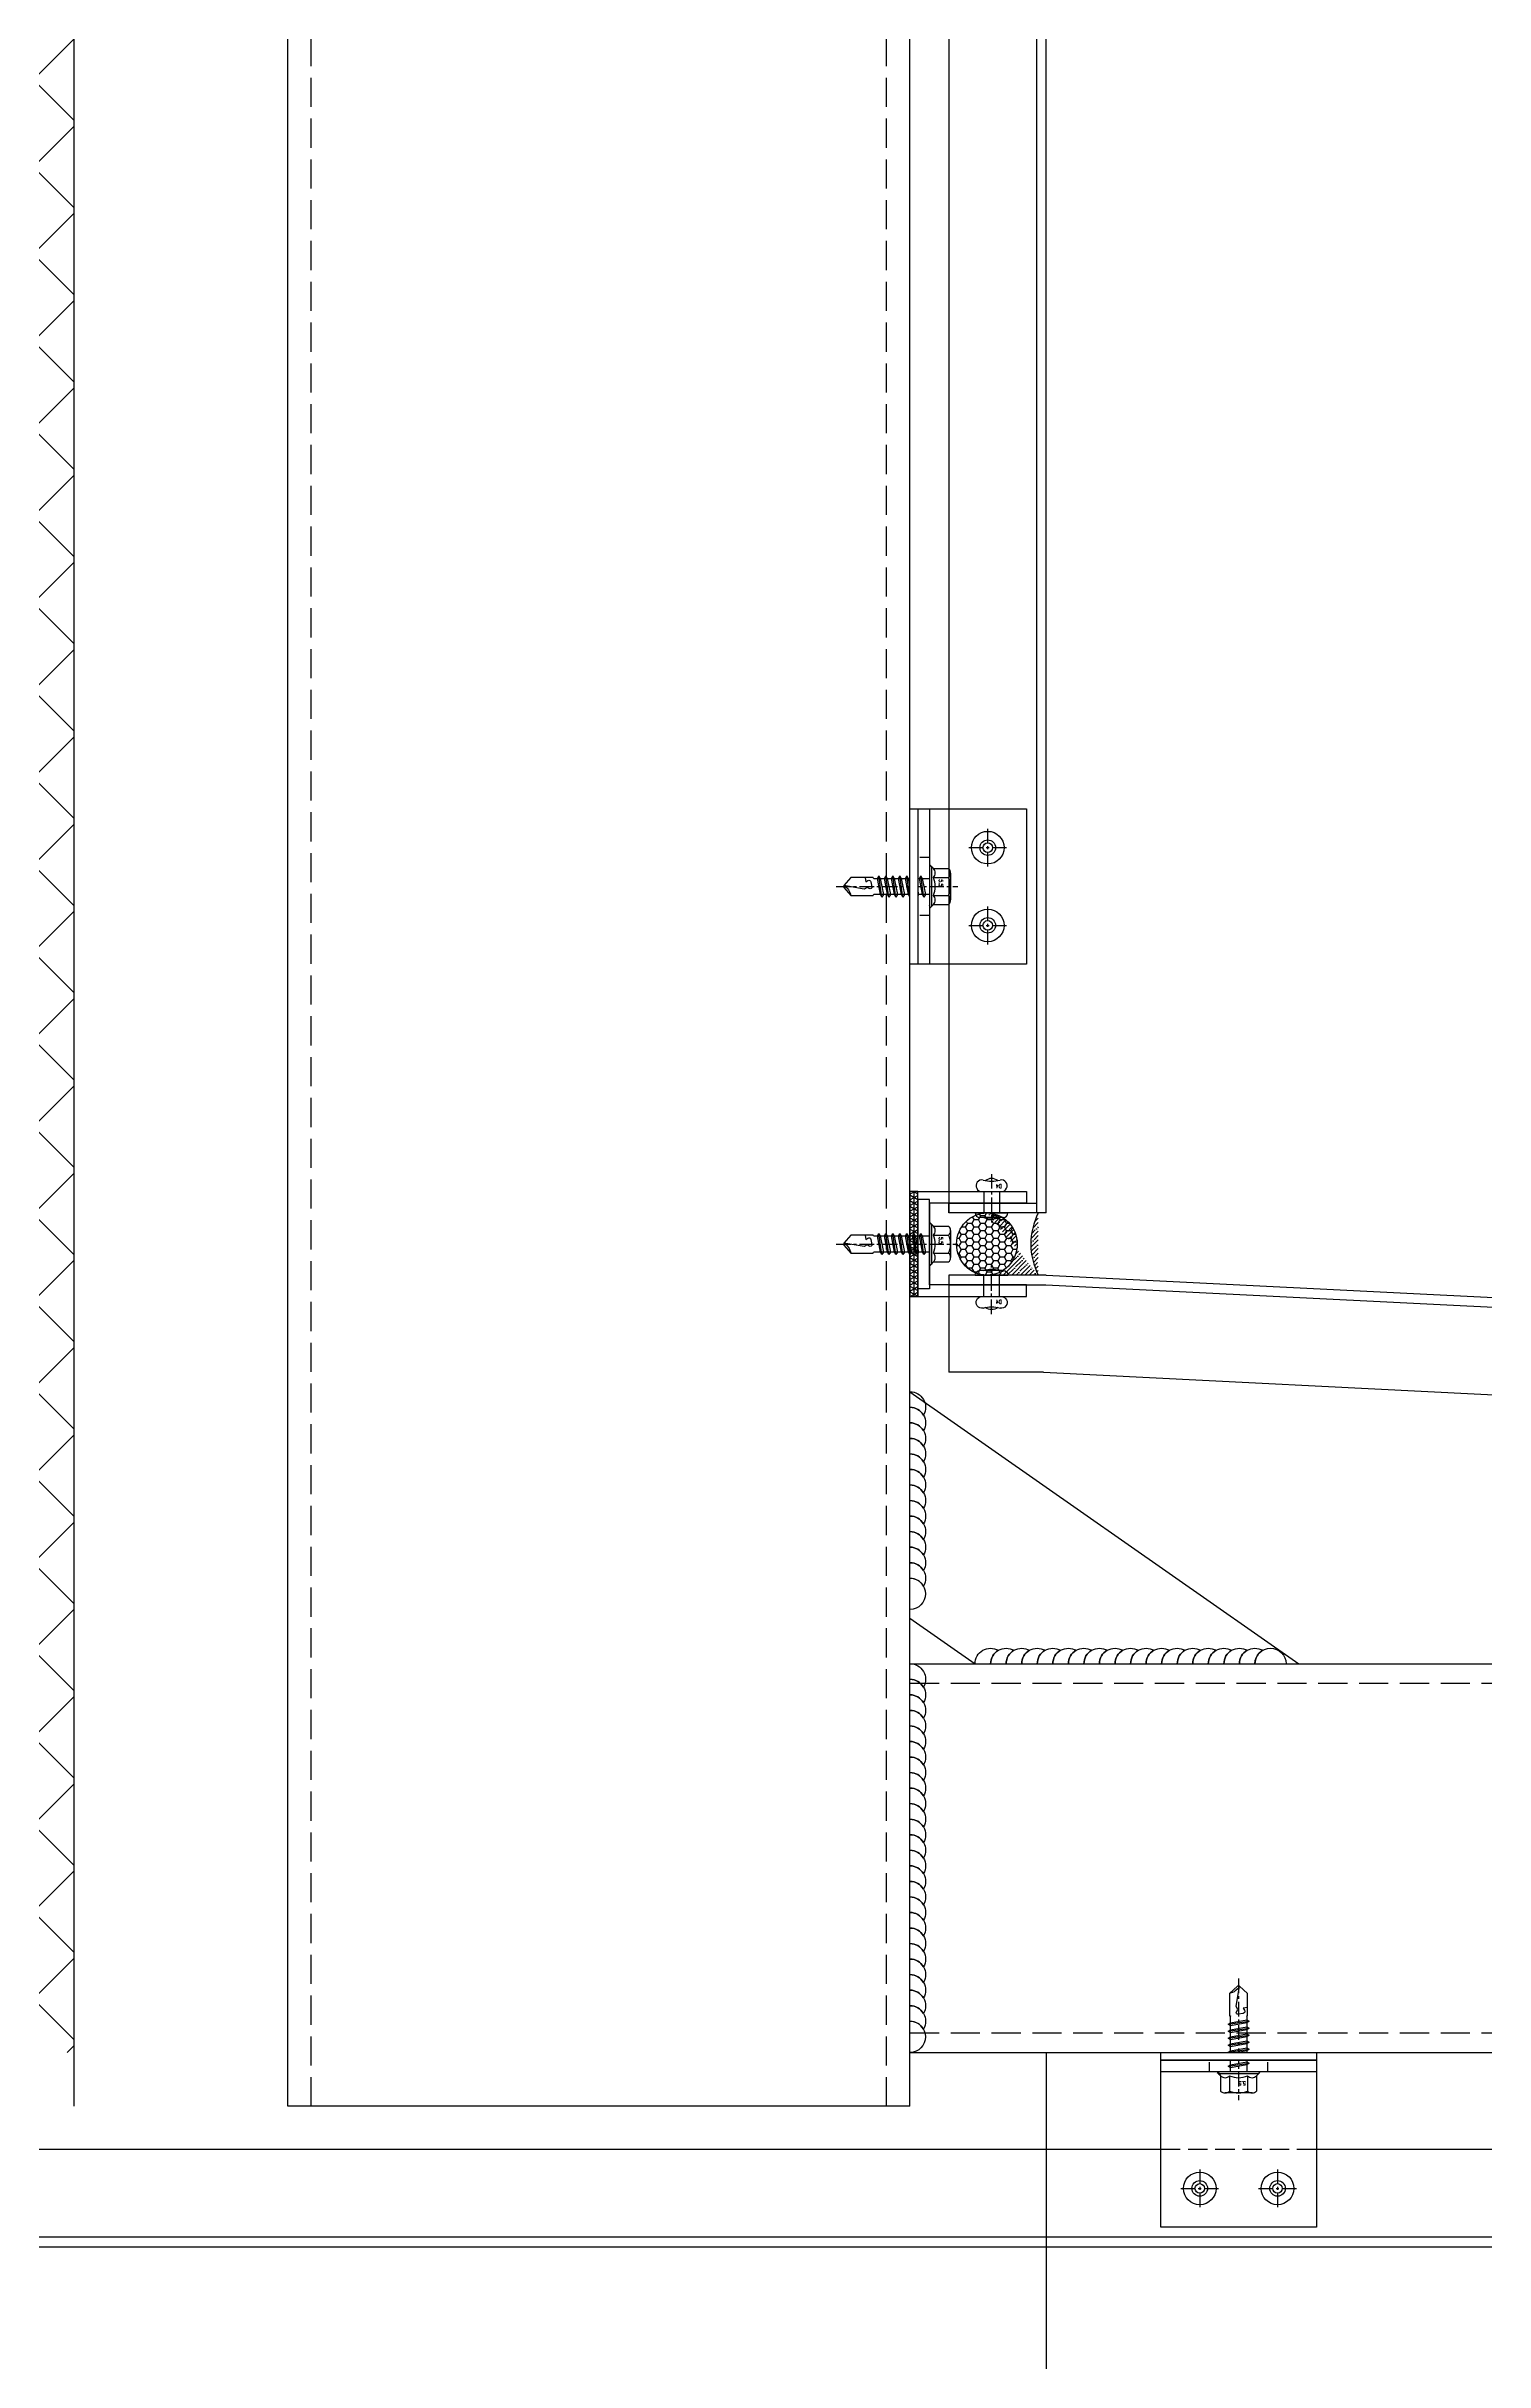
# Model space of a CAD drawing. Extents: x 220580 to 2027826, y -309201 to 71987.
# Drawn here: x 307742 to 308112, y -192977 to -192381 of the extents above; entities that cross this region are included whole.
import ezdxf
from ezdxf.enums import TextEntityAlignment as Align

# ---------------------------------------------------------------- set-up
doc = ezdxf.new("R2010")
doc.units = 0
for name, pattern in [('CENTER', [2, 1.25, -0.25, 0.25, -0.25]), ('ZN-CENTER', [2, 1.25, -0.25, 0.25, -0.25]), ('ZN-DASH', [0.35, 0.25, -0.1])]:
    doc.linetypes.add(name, pattern=pattern)
for name, color, linetype in [('!ZN1-填充-8', 8, 'Continuous'), ('!ZN1-文字-7', 7, 'Continuous'), ('!ZN3-铝板幕墙-3', 3, 'Continuous'), ('!ZN4-焊缝-8', 8, 'Continuous'), ('!ZN4-辅助材料-1', 1, 'Continuous'), ('!ZN4-配件-11', 11, 'Continuous'), ('!ZN5-钢材投影-40', 40, 'Continuous'), ('!ZN5-铝材投影-112', 112, 'Continuous'), ('!ZN6-虚线-8', 8, 'ZN-DASH'), ('A-LIN-V', 9, 'Continuous'), ('AS-COLN', 6, 'Continuous'), ('DIM', 173, 'Continuous'), ('焊缝', 8, 'Continuous')]:
    doc.layers.add(name, color=color, linetype=linetype)
doc.styles.add('DHTEXT-1', font='ROMANS.shx', dxfattribs={"width": 0.7, "bigfont": 'CHINESE.shx'})
doc.dimstyles.new('ZN200', dxfattribs={"dimscale": 200, "dimtxt": 2.5, "dimasz": 1.5, "dimexe": 1, "dimexo": 2, "dimgap": 0.9, "dimtad": 1, "dimdec": 0, "dimdsep": 46, "dimtxsty": 'DHTEXT-1', "dimblk": 'ARCHTICK', "dimcen": 2.5, "dimclrd": 173, "dimclre": 173, "dimclrt": 7, "dimazin": 2, "dimtfac": 1, "dimtdec": 0, "dimtix": 1, "dimtmove": 2, "dimatfit": 3, "dimfxl": 0, "dimtolj": 1, "dimtzin": 0, "dimarcsym": 0})
doc.dimstyles.new('ZN3', dxfattribs={"dimscale": 3, "dimtxt": 2.5, "dimasz": 1.5, "dimexe": 1, "dimexo": 2, "dimgap": 0.9, "dimtad": 1, "dimdec": 0, "dimdsep": 46, "dimtxsty": 'DHTEXT-1', "dimblk": 'ARCHTICK', "dimcen": 2.5, "dimclrd": 173, "dimclre": 173, "dimclrt": 7, "dimazin": 2, "dimtfac": 1, "dimtix": 1, "dimtmove": 2, "dimatfit": 3, "dimfxl": 0, "dimarcsym": 0})
pattern_1 = [(180, (-1731.7059275028, 294.7401969027198), (-2.916190190469635e-16, -2.38125), []), (240, (-1731.7059275028, 294.7401969027198), (2.062222992761694, -1.190625), []), (299.9999999999999, (-1731.7059275028, 294.7401969027198), (2.062222992761694, 1.190624999999999), [])]

# ---------------------------------------------------------------- blocks, each defined once
blk = doc.blocks.new('_ArchTick')
at = {"color": 0, "linetype": 'ByBlock', "const_width": 0.4}
blk.add_lwpolyline([(-0.5, -0.5), (0.5, 0.5)], dxfattribs=at)
blk = doc.blocks.new('*D1245')
at = {"layer": 'Defpoints', "color": 0, "ltscale": 30, "transparency": 16777216}
for p in [(307999.1819066178, -192947.0745762983), (309079.7553417453, -192947.0745762983), (307999.1819066178, -195297.0745762983)]:
    blk.add_point(p, dxfattribs=at)
at = {"layer": 'DIM', "color": 173, "linetype": 'ByBlock', "lineweight": -2, "ltscale": 30, "transparency": 16777216}
for p, q in [((308399.1819066178, -192947.0745762983), (309279.7553417453, -192947.0745762983)), ((309079.7553417453, -195297.0745762983), (309079.7553417453, -192947.0745762983)), ((308399.1819066178, -195297.0745762983), (309279.7553417453, -195297.0745762983))]:
    blk.add_line(p, q, dxfattribs=at)
at = {"layer": 'DIM', "color": 173, "lineweight": -2, "ltscale": 30, "transparency": 16777216, "xscale": 300, "yscale": 300, "zscale": 300}
for p, rotation in [((309079.7553417453, -192947.0745762983), 90), ((309079.7553417453, -195297.0745762983), 270)]:
    blk.add_blockref('_ArchTick', p, dxfattribs=dict(at, rotation=rotation))
at = {"layer": 'DIM', "color": 7, "ltscale": 30, "transparency": 16777216, "insert": (308649.7553417452, -194122.0745762984), "char_height": 500, "attachment_point": 5, "rotation": 90, "style": 'DHTEXT-1'}
blk.add_mtext('2350', dxfattribs=at)
blk = doc.blocks.new('16胶缝')
at = {"layer": '!ZN1-填充-8', "ltscale": 0.1}
h = blk.add_hatch(dxfattribs=at)
h.set_pattern_fill('HONEY', color=256, scale=10, style=0)
h.set_pattern_definition([(4.818975183877585e-15, (-19679.56000236233, -11324.37131966545), (1.875, 1.08253175), [1.25, -2.5]), (120, (-19679.56000236233, -11324.37131966545), (-1.874999995903225, 1.082531757095823), [1.249999999999998, -2.499999999999997]), (60.00000000000003, (-19679.56000236233, -11324.37131966545), (4.096775418904741e-09, 2.165063507095822), [-2.499999999999998, 1.249999999999999])])
edge = h.paths.add_edge_path()
edge.add_ellipse((8.000000000182808, 13.40127735032729), major_axis=(-1.852811262691897e-12, -8.148750109612592), ratio=0.9817456533069091, start_angle=0, end_angle=360)
h = blk.add_hatch(dxfattribs=at)
h.set_pattern_fill('ANSI36', color=256, scale=10, style=0)
h.set_pattern_definition([(45.00000000000003, (-19679.575386873, -11324.37131966545), (0.6629126073623883, 2.430679560328756), [3.125, -0.625, 0, -0.625])])
edge = h.paths.add_edge_path()
edge.add_ellipse((8.015384510843433, 13.40127735032729), major_axis=(0.8733517820453444, 8.103544729698486), ratio=0.9813319895029027, start_angle=124.6262873536864, end_angle=247.3977371599691, ccw=False)
edge.add_arc((0.0005942590132690384, 10.19757702908555), 1.197577176534192, 269.97156881858757, 324.48671338471985, ccw=False)
edge.add_line((1.455191522836685e-11, 8.999999999992724), (1.091393642127514e-11, -1.818989403545856e-12))
edge.add_arc((8.000000000015461, -24.92179927315374), 26.17434008740905, 432.2031562990745, 467.7968437009381, ccw=False)
edge.add_line((16.00000000001455, 0), (16.00000000001091, 9.000000000003638))
edge.add_arc((16.00645417175474, 10.22705133927502), 1.227068313314542, 216.5905572920867, 269.6986325029304, ccw=False)
at = {"layer": '!ZN4-辅助材料-1', "color": 1, "ltscale": 0.1}
blk.add_arc((8.000000000014552, -24.92179927313555), 26.17434008739207, 72.20315629866607, 107.7968437013339, dxfattribs=at)
blk.add_ellipse((8.000000000182808, 13.40127735032729), major_axis=(-1.852811262691897e-12, -8.148750109612592), ratio=0.9817456533069091, dxfattribs=at)
blk.add_point((8.000000000014552, 7.275957614183426e-12), dxfattribs=at)
blk = doc.blocks.new('胶缝断面')
at = {"color": 7, "ltscale": 0.1, "extrusion": (0, 0, -1), "zscale": -1, "rotation": 180}
blk.add_blockref('16胶缝', (8, 5.456968210637569e-12), dxfattribs=at)
blk = doc.blocks.new('胶缝')
at = {"layer": '!ZN4-辅助材料-1', "rotation": 180}
blk.add_blockref('胶缝断面', (0, 0), dxfattribs=at)
blk = doc.blocks.new('*U1387')
at = {"color": 0, "linetype": 'ZN-CENTER', "ltscale": 3}
blk.add_line((-6.512534122627455, 2.968965134506063e-13), (23.8, 2.966515921798418e-13), dxfattribs=at)
at = {"linetype": 'ByBlock', "ltscale": 10}
for p, q in [((-4.449999999999818, -3.464101615138247), (-4.449999999999818, 3.46410161513802)), ((-1.015572715537019, 4.618802153518004), (-3.949999999997999, 4.618802153518004)), ((-1.015583010001137, 2.309401076758263), (-3.949999999997999, 2.309401076761674)), ((-0.5504878062038188, -4.975008782935788), (-0.5504878062065472, 4.974998510031241)), ((-0.1698801084603474, 5.230866377654024), (1.167940990853822e-05, 4.589590384364669)), ((0, -4.589613743180166), (0, 4.589613743180166)), ((0, 1.789999867445902), (15.37876803610058, 1.790001182417058)), ((0.980701996714231, 2.400000000000388), (1.655298003285623, -2.399999999999794)), ((2.580701996714224, 2.400000145170618), (3.255298003285616, -2.399999854829564)), ((4.180701996714218, 2.400000290340849), (4.855298003285609, -2.399999709659333)), ((5.780701996714212, 2.400000435511079), (6.455298003285604, -2.399999564489103)), ((7.380701996714205, 2.40000058068131), (8.055298003285596, -2.399999419318872)), ((8.980701996714199, 2.40000072585154), (9.65529800328559, -2.399999274148642)), ((10.58070199671419, 2.400000871021771), (11.25529800328558, -2.399999128978411)), ((12.18070199671419, 2.400001016192001), (12.85529800328558, -2.399998983808181)), ((13.78070199671418, 2.400001161362232), (14.45529800328557, -2.39999883863795)), ((-1.015583010002956, -2.30940107675849), (-3.94999999999618, -2.309401076761901)), ((-1.015583010001137, -4.618802153518232), (-3.949999999999818, -4.618802153517322)), ((-0.1698801084603474, -5.230878057061886), (1.167940990853822e-05, -4.589602063772531)), ((15.37911330780593, -1.789998812574835), (0, -1.790000231097596))]:
    blk.add_line(p, q, dxfattribs=at)
for points in [[(1.303114339079855, -1.789999999999667), (0.6285183325084631, 1.79000000000026), (0.980701996714231, 2.40000000000016), (1.332885660919771, 1.79000000000026), (2.00748166749139, -1.789999999999667), (1.655298003285623, -2.399999999999794)], [(2.903114339079848, -1.789999854829436), (2.228518332508457, 1.790000145170491), (2.580701996714224, 2.400000145170391), (2.932885660919765, 1.790000145170491), (3.607481667491384, -1.789999854829436), (3.255298003285616, -2.399999854829564)], [(4.503114339079842, -1.789999709659206), (3.82851833250845, 1.790000290340721), (4.180701996714218, 2.400000290340621), (4.532885660919758, 1.790000290340721), (5.207481667491377, -1.789999709659206), (4.855298003285609, -2.399999709659333)], [(6.103114339079836, -1.789999564488976), (5.428518332508444, 1.790000435510952), (5.780701996714212, 2.400000435510852), (6.132885660919753, 1.790000435510952), (6.807481667491372, -1.789999564488976), (6.455298003285604, -2.399999564489103)], [(7.703114339079828, -1.789999419318745), (7.028518332508437, 1.790000580681182), (7.380701996714205, 2.400000580681082), (7.732885660919745, 1.790000580681182), (8.407481667491364, -1.789999419318745), (8.055298003285596, -2.399999419318872)], [(9.303114339079823, -1.789999274148515), (8.628518332508431, 1.790000725851413), (8.980701996714199, 2.400000725851313), (9.33288566091974, 1.790000725851413), (10.00748166749136, -1.789999274148515), (9.65529800328559, -2.399999274148642)], [(10.90311433907982, -1.789999128978284), (10.22851833250843, 1.790000871021643), (10.58070199671419, 2.400000871021543), (10.93288566091973, 1.790000871021643), (11.60748166749135, -1.789999128978284), (11.25529800328558, -2.399999128978411)], [(12.50311433907981, -1.789998983808054), (11.82851833250842, 1.790001016191874), (12.18070199671419, 2.400001016191774), (12.53288566091973, 1.790001016191874), (13.20748166749135, -1.789998983808054), (12.85529800328558, -2.399998983808181)], [(14.1031143390798, -1.789998838637823), (13.42851833250841, 1.790001161362104), (13.78070199671418, 2.400001161362004), (14.13288566091972, 1.790001161362104), (14.80748166749134, -1.789998838637823), (14.45529800328557, -2.39999883863795)]]:
    blk.add_lwpolyline(points, close=True, dxfattribs=at)
for points in [[(15.37876803610061, -1.789998373019467, -0.414213562373095), (15.51437409670666, -1.925604433625574), (15.51437409670666, -1.993407463929112), (20.43498771318855, -1.993407463929112), (22, -0.2249860862085828), (22, 0.2249893401696905), (20.43498771318764, 1.993410717890958), (15.51437409670666, 1.993410717891413), (15.51437409670666, 1.925607687586625, -0.3961024401722377), (15.37876803610058, 1.790001182417058)], [(17.28923658521796, -1.993407463929112), (17.15465446581345, -1.026745245996176), (16.70006783590713, -1.308347583106263, -0.5304615897786895), (16.01996537693003, -1.003958735079118), (15.82794170274155, 0.08506163728137572, -0.6513157956771675), (16.39763620375697, 0.4671063739168968), (16.84998178346825, 0.1810643161583467), (17.50829240067856, 0.5673457527031811), (22, -0.2249860862085828, -0.2012259957209903), (20.43498771318764, 1.993410717890958)]]:
    blk.add_lwpolyline(points, format="xyb", dxfattribs=at)
for centre, radius, start, end in [((-2.866666666665878, 3.46410161513802), 1.583333333333237, 133.1735511071956, 226.8264488928782), ((1.133333333334122, -1.932676241267473e-12), 5.583333333333248, 155.5673023206199, 204.4326976793801), ((0.06775032333098352, 3.46410161513802), 1.583333333333237, 133.1735511071956, 226.8264488928782), ((4.067750323330984, -1.932676241267473e-12), 5.583333333333248, 155.5673023206199, 204.4326976793801), ((4.35958783125534, -1.917806389186012), 8.462836530636114, 122.3587409044171, 129.4310222577949), ((-2.866666666665878, -3.464101615138247), 1.583333333333237, 133.1735511071956, 226.8264488927399), ((0.06775032333098352, -3.464101615138247), 1.583333333333237, 133.1735511071956, 226.8264488927399), ((4.359621523163696, 1.917806937251612), 8.462864891914801, 230.5687500819188, 237.6411107210124)]:
    blk.add_arc(centre, radius, start, end, dxfattribs=at)
at = {"layer": 'Defpoints', "color": 0, "linetype": 'ByBlock', "ltscale": 10, "style": 'DHTEXT-1', "width": 0.7}
blk.add_text('4.8', height=1, rotation=90, dxfattribs=at).set_placement((-2.233347512457129, -0.9299513797554384), align=Align.CENTER)
blk = doc.blocks.new('*U1818')
at = {"color": 0, "linetype": 'CENTER', "ltscale": 3}
blk.add_line((10.0124521631674, 5.329070518200751e-14), (-2.451370260241674, 5.329070518200751e-14), dxfattribs=at)
at = {"linetype": 'ByBlock', "lineweight": -2, "ltscale": 10}
for p, q in [((-1.19999999999709, -2.999999999995627), (-1.19999999999709, 2.999999999995733)), ((0, 4.200000000000099), (0, -4.199999999999992)), ((5.50000000054162, 2.000000000000053), (0, 2.000000000000053)), ((5.50000000054162, 2.500000000000053), (5.50000000054162, -2.499999999999947)), ((5.50000000054162, -1.999999999999947), (0, -1.999999999999947))]:
    blk.add_line(p, q, dxfattribs=at)
for centre, radius, start, end in [((4.415117063422031, -3.584688101909705e-12), 5.96066603962293, 160.3950489643864, 199.6049510356135), ((0, 2.999999999995733), 1.2, 90, 180), ((7.00000000054162, 2.500000000000053), 1.5, 348.4480414647314, 180), ((16.16515139045397, 5.329070518200751e-14), 8, 164.3308475018224, 195.6691524981776), ((6.186535024229231, -0.0009536892320660684), 2.672094166157843, 323.2266208412516, 36.78433105121244), ((0, -2.999999999995627), 1.2, 180, 270), ((7.00000000054162, -2.499999999999947), 1.5, 180, 11.5519585352685)]:
    blk.add_arc(centre, radius, start, end, dxfattribs=at)
at = {"layer": 'Defpoints', "color": 0, "ltscale": 10, "style": 'DHTEXT-1', "width": 0.7}
blk.add_text('D4', height=1, rotation=90, dxfattribs=at).set_placement((7.370543652128534, -1.846676056511448), align=Align.CENTER)
blk = doc.blocks.new('铝板与窗收口做法F231116')
at = {"layer": '!ZN1-填充-8'}
h = blk.add_hatch(dxfattribs=at)
h.set_pattern_fill('NET3', color=256, scale=0.4, angle=90.00000000000001, style=0)
h.set_pattern_definition([(90, (38060.45801163545, -22733.99869503361), (-1.27, 7.776507174585704e-17), []), (149.9999999999999, (38060.45801163545, -22733.99869503361), (-0.6350000000000003, -1.099852262806237), []), (210, (38060.45801163545, -22733.99869503361), (0.6349999999999997, -1.099852262806237), [])])
h.paths.add_polyline_path([(4, -16), (4, -15), (21.4999999979209, -15), (21.4999999979209, -16)])
at = {"layer": '!ZN1-填充-8', "ltscale": 0.1}
h = blk.add_hatch(dxfattribs=at)
h.set_pattern_fill('ANSI36', color=256, style=0)
h.set_pattern_definition([(45, (-13648.36482752034, -134.7308691765656), (0.8418990113502336, 3.086963041617522), [3.96875, -0.79375, 0, -0.79375])])
edge = h.paths.add_edge_path()
edge.add_line((-0.1928732171691081, -47.22720425875013), (-3.292370820418e-10, -47))
edge.add_arc((7.999999999835381, -71.92179927308234), 26.17434008739162, 72.20315629868179, 107.7968437013183, ccw=False)
edge.add_line((16, -47), (16, -48))
edge.add_arc((18.00000000000045, -48.00000000000045), 2.000000000000455, 179.9999999999935, 270.00024830247)
edge.add_line((18.00000866739174, -49.99999999998181), (-3.999981877275786, -50.00009967496408))
edge.add_arc((-4, -46.00009967500591), 3.999999999999217, 270.0002595889027, 342.1349469417968)
at = {"layer": '!ZN3-铝板幕墙-3', "ltscale": 40}
blk.add_lwpolyline([(18.49999999979491, -25), (16, -25), (16, -48, 0.414213562373095), (18, -50), (50.00000000005821, -50)], format="xyb", dxfattribs=at)
for points in [[(18.5, -25), (18.5, -47.5), (50.00000000005821, -47.5)], [(50.00000000005821, -25), (21.50000000085311, -25)]]:
    blk.add_lwpolyline(points, dxfattribs=at)
at = {"layer": '!ZN4-焊缝-8', "color": 8, "ltscale": 20}
blk.add_lwpolyline([(0.006547999677422922, -38.98327508922648, 1), (0.003529729110596236, -32.98327584838989, -0.2679491924311229), (2.602360179378593, -34.48196870910579, 0.5773502691896258), (0.002020593827182893, -29.9832762279716, -0.2679491924311229), (2.60085104409518, -31.48196908868749, 0.5773502691896258), (0.0005114585437695496, -26.98327660755331)], format="xyb", dxfattribs=at)
at = {"layer": '!ZN4-辅助材料-1', "ltscale": 20}
blk.add_line((-4, -50.00009967500591), (18, -50), dxfattribs=at)
at = {"layer": '!ZN4-辅助材料-1', "linetype": 'ZN-DASH', "ltscale": 10, "const_width": 0.5}
blk.add_lwpolyline([(0.2500000000582077, 50), (0.2500000000582077, -0.1690481051800816, -0.3100289792524678), (4.25, -6), (4.25, -11), (30.00000000005821, -11), (30.00000000005821, -47.5)], format="xyb", dxfattribs=at)
at = {"layer": '!ZN4-辅助材料-1', "ltscale": 5}
blk.add_lwpolyline([(4, -16), (4, -15), (21.4999999979209, -15), (21.4999999979209, -16)], close=True, dxfattribs=at)
at = {"layer": '!ZN5-钢材投影-40'}
blk.add_lwpolyline([(30, -15), (4, -15), (4, -41), (0, -41), (0, -14, -0.414213562373095), (3, -11), (30, -11)], format="xyb", close=True, dxfattribs=at)
at = {"layer": '!ZN5-铝材投影-112'}
blk.add_lwpolyline([(4.000000000727596, -16), (21.50000000085311, -16), (21.50000000085311, -40.99999999999272), (18.50000000085311, -40.99999999999272), (18.49999999939791, -19), (3.999999999272404, -19)], close=True, dxfattribs=at)
at = {"layer": '!ZN4-配件-11', "color": 1, "extrusion": (0, 0, -1), "zscale": -1, "rotation": 90}
blk.add_blockref('*U1387', (-10.49999999999955, -19), dxfattribs=at)
at = {"layer": '!ZN4-配件-11', "color": 1}
blk.add_blockref('*U1818', (16, -33), dxfattribs=at)
at = {"ltscale": 10, "extrusion": (0, 0, -1), "zscale": -1}
blk.add_blockref('胶缝', (-7.99999999982083, -46.99999999994179), dxfattribs=at)
blk = doc.blocks.new('20250922131918')
at = {"layer": '!ZN1-文字-7', "ltscale": 20}
blk.add_blockref('铝板与窗收口做法F231116', (-8.999999962223228, 80.000000003085), dxfattribs=at)
blk = doc.blocks.new('*U1824')
at = {"color": 0, "linetype": 'ZN-CENTER', "ltscale": 3}
blk.add_line((23.99999999999994, 2.188255855140087e-07), (-7.276562432845615, -1.533137051807418e-07), dxfattribs=at)
at = {"ltscale": 10}
for p, q in [((-5.449999999999818, -3.464101413275086), (-5.449999999999818, 3.464101817001181)), ((-1.015572715537019, 4.618802355381165), (-4.949999999997999, 4.618802355381165)), ((-1.015583010001137, 2.309401278621424), (-4.949999999997999, 2.309401278624835)), ((-0.5504878062047283, -5.115541284646254), (-0.5504878062065472, 5.115530008962667)), ((-0.1698801084603474, 5.480866579516958), (1.167940990853822e-05, 4.83959058622783)), ((0, -4.839613541317005), (0, 4.8396139450431)), ((0, 2.084999581674395), (14.28830168384373, 2.085001969002848)), ((1.419619596213958, 2.729999885991237), (2.200602679755074, -2.730000114008757)), ((3.219619596213958, 2.729999881768008), (4.000602679755074, -2.730000118231986)), ((5.019619596213958, 2.729999877544779), (5.800602679755074, -2.730000122455214)), ((6.819619596213958, 2.729999873321551), (7.600602679755074, -2.730000126678443)), ((8.619619596213958, 2.729999869098322), (9.400602679755075, -2.730000130901672)), ((10.41961959621396, 2.729999864875094), (11.20060267975507, -2.7300001351249)), ((12.21961959621396, 2.729999860651865), (13.00060267975507, -2.730000139348129)), ((-1.015583010002956, -2.30940087489533), (-4.94999999999618, -2.30940087489874)), ((-1.015583010001137, -4.618801951655071), (-4.949999999999818, -4.618801951654161)), ((-0.1698801084603474, -5.480877855198726), (1.167940990853822e-05, -4.839601861909371)), ((14.28834179297628, -2.085001744372565), (0, -2.084999717997933))]:
    blk.add_line(p, q, dxfattribs=at)
for points in [[(1.828211756127738, -2.085000114008789), (1.047228672586622, 2.084999885991241), (1.419619596213901, 2.729999885991095), (1.792010519841123, 2.084999885991241), (2.57299360338241, -2.085000114008761), (2.200602679755074, -2.730000114008771)], [(3.628211756127738, -2.085000118232018), (2.847228672586622, 2.084999881768012), (3.219619596213901, 2.729999881767866), (3.592010519841123, 2.084999881768012), (4.37299360338241, -2.085000118231989), (4.000602679755074, -2.730000118232)], [(5.428211756127738, -2.085000122455247), (4.647228672586622, 2.084999877544783), (5.019619596213901, 2.729999877544637), (5.392010519841123, 2.084999877544783), (6.17299360338241, -2.085000122455218), (5.800602679755074, -2.730000122455229)], [(7.228211756127738, -2.085000126678475), (6.447228672586622, 2.084999873321555), (6.819619596213901, 2.729999873321409), (7.192010519841123, 2.084999873321555), (7.97299360338241, -2.085000126678447), (7.600602679755074, -2.730000126678457)], [(9.028211756127739, -2.085000130901704), (8.247228672586623, 2.084999869098326), (8.619619596213902, 2.72999986909818), (8.992010519841124, 2.084999869098326), (9.77299360338241, -2.085000130901676), (9.400602679755075, -2.730000130901686)], [(10.82821175612774, -2.085000135124933), (10.04722867258662, 2.084999864875098), (10.4196195962139, 2.729999864874951), (10.79201051984112, 2.084999864875098), (11.57299360338241, -2.085000135124904), (11.20060267975507, -2.730000135124914)], [(12.62821175612774, -2.085000139348161), (11.84722867258662, 2.084999860651869), (12.2196195962139, 2.729999860651723), (12.59201051984112, 2.084999860651869), (13.37299360338241, -2.085000139348133), (13.00060267975507, -2.730000139348143)]]:
    blk.add_lwpolyline(points, close=True, dxfattribs=at)
for points in [[(14.28755614132959, -2.084999790480305, -0.414213562373095), (14.44551068678416, -2.242954335934877), (14.44551068678416, -2.321931608662732), (20.17706341883141, -2.321931608662732), (21.99999672497771, -0.2620664843346907), (21.99999672497771, 0.2620669033741529), (20.1770634188305, 2.321932027703048), (14.44551068678416, 2.321932027703616), (14.44551068678416, 2.242954754974284, -0.414213562373095), (14.28755614132959, 2.085000209519654)], [(16.51287844574838, -2.321931608662732), (16.35611659158181, -1.195959136936376), (15.82661205339483, -1.523970797760166, -0.5304615897786895), (15.03442566961419, -1.169417307181045), (14.81075563571315, 0.0990784896746442, -0.6513157956771675), (15.47433833661651, 0.5440859063701903), (16.0012324895205, 0.2109028390927443), (16.76803563861736, 0.6608451827776259), (21.99999672497771, -0.2620664843346907, -0.2012259957209903), (20.1770634188305, 2.321932027703048)]]:
    blk.add_lwpolyline(points, format="xyb", dxfattribs=at)
for centre, radius, start, end in [((-3.866666666665878, 3.464101817001181), 1.583333333333237, 133.1735511071865, 226.8264488928781), ((0.1333333333341216, 2.018612281773358e-07), 5.583333333333248, 155.5673023206315, 204.4326976793683), ((0.06775032333098352, 3.464101817001181), 1.583333333333237, 133.1735511071865, 226.8264488928781), ((4.067750323330984, 2.018612281773358e-07), 5.583333333333248, 155.5673023206315, 204.4326976793683), ((7.477939400387186, -2.867559875829768), 11.3218976996017, 132.4921501626091, 138.6063620026382), ((-3.866666666665878, -3.464101413275086), 1.583333333333237, 133.1735511071865, 226.8264488927399), ((0.06775032333098352, -3.464101413275086), 1.583333333333237, 133.1735511071865, 226.8264488927399), ((7.477939400387186, 2.867548600148227), 11.3218976996017, 221.3935592101043, 227.5078498373909)]:
    blk.add_arc(centre, radius, start, end, dxfattribs=at)
at = {"layer": 'Defpoints', "color": 0, "ltscale": 10, "style": 'DHTEXT-1', "width": 0.7}
blk.add_text('5.5', height=1, rotation=90, dxfattribs=at).set_placement((-2.461643067588102, -0.9299515093815011), align=Align.CENTER)
blk = doc.blocks.new('*U2097')
at = {"color": 0, "linetype": 'CENTER', "ltscale": 3}
for p, q in [((4.884923076923078, 5.329070518200751e-14), (-4.884923076923078, 5.329070518200751e-14)), ((0, 4.884923076923094), (0, -4.884923076923026))]:
    blk.add_line(p, q, dxfattribs=at)
at = {"linetype": 'ByBlock', "ltscale": 10}
for radius in [4.2, 2, 1.225]:
    blk.add_circle((0, 5.329070518200751e-14), radius, dxfattribs=at)
blk = doc.blocks.new('*U1915')
at = {"layer": '!ZN1-填充-8'}
h = blk.add_hatch(dxfattribs=at)
h.set_pattern_fill('NET3', color=256, scale=0.75, angle=180, style=0)
h.set_pattern_definition(pattern_1)
h.paths.add_polyline_path([(20, 0), (-20, 0), (-20, -2), (20, -2)])
at = {"ltscale": 0.125}
blk.add_wipeout([(-20, -30.000000000020236), (20, -30.000000000020236), (19.999999999999996, -5), (-20.000000000000004, -4.999999999971351)], dxfattribs=at).dxf.layer = '!ZN6-虚线-8'
at = {"layer": '!ZN5-铝材投影-112', "ltscale": 0.25}
blk.add_line((-20, -5), (20, -5), dxfattribs=at)
at = {"layer": '!ZN5-铝材投影-112'}
blk.add_lwpolyline([(20, -2), (-20, -2), (-20, -30.00000000002228), (20, -30.00000000002228)], close=True, dxfattribs=at)
at = {"layer": '!ZN6-虚线-8', "linetype": 'ZN-DASH', "ltscale": 10}
for p, q in [((-7.5, -5), (-7.500000000007276, -2.000000000001364)), ((7.5, -5.000000000029274), (7.500000000017053, -2.000000000030639))]:
    blk.add_line(p, q, dxfattribs=at)
at = {"layer": '!ZN6-虚线-8', "color": 8, "linetype": 'ZN-DASH', "ltscale": 20}
blk.add_line((-20, -10.00004941924908), (20, -10.00004941924908), dxfattribs=at)
at = {"layer": '!ZN4-配件-11', "color": 1, "xscale": -1, "rotation": 270}
for name, p in [('*U1824', (0, -4.999999999985675)), ('*U2097', (-10, -20.00000000002228)), ('*U2097', (9.999999999976126, -20.00000000001597))]:
    blk.add_blockref(name, p, dxfattribs=at)
at = {"ltscale": 0.25}
blk.add_wipeout([(20, 7.105427357601002e-15), (20, -2.000000000001357), (-20, -2.000000000001357), (-20, 7.105427357601002e-15)], dxfattribs=at).dxf.layer = '!ZN4-辅助材料-1'
at = {"layer": '!ZN4-辅助材料-1'}
blk.add_lwpolyline([(20, 0), (-20, 0), (-20, -2), (20, -2)], close=True, dxfattribs=at)
blk = doc.blocks.new('*D1392')
at = {"layer": 'Defpoints', "color": 0, "ltscale": 30, "transparency": 16777216}
for p in [(307999.1819066178, -191547.0745762983), (307999.1819066178, -192947.0745762983), (309079.7553417454, -192947.0745762983)]:
    blk.add_point(p, dxfattribs=at)
at = {"layer": 'DIM', "color": 173, "linetype": 'ByBlock', "lineweight": -2, "ltscale": 30, "transparency": 16777216}
for p, q in [((309079.7553417454, -191547.0745762983), (309079.7553417454, -191247.0745762983)), ((308399.1819066178, -191547.0745762983), (309279.7553417454, -191547.0745762983)), ((309079.7553417454, -191547.0745762983), (309079.7553417454, -192947.0745762983)), ((308399.1819066178, -192947.0745762983), (309279.7553417454, -192947.0745762983)), ((309079.7553417454, -192947.0745762983), (309079.7553417454, -193247.0745762983))]:
    blk.add_line(p, q, dxfattribs=at)
at = {"layer": 'DIM', "color": 173, "lineweight": -2, "ltscale": 30, "transparency": 16777216, "xscale": 300, "yscale": 300, "zscale": 300}
for p, rotation in [((309079.7553417454, -191547.0745762983), 270), ((309079.7553417454, -192947.0745762983), 90)]:
    blk.add_blockref('_ArchTick', p, dxfattribs=dict(at, rotation=rotation))
at = {"layer": 'DIM', "color": 7, "ltscale": 30, "transparency": 16777216, "insert": (308649.7553417453, -192247.0745762984), "char_height": 500, "attachment_point": 5, "rotation": 90, "style": 'DHTEXT-1'}
blk.add_mtext('1400', dxfattribs=at)
blk = doc.blocks.new('*U1401')
at = {"layer": '!ZN3-铝板幕墙-3'}
blk.add_line((-13.5, -5.000049419315474), (-1134.000000114531, -5.000049419315474), dxfattribs=at)
blk.add_lwpolyline([(-1134.000000114531, -30.0000494193082), (-9.999999998515705, -30.00004941932275, 0.4142135623731721), (-7.999999998515705, -28.00004941932275), (-7.999999998515705, -5.000049419315474), (-10.4999999985157, -5.000049419315474), (-10.4999999985157, -27.00004941920633, -0.4142135623730951), (-10.9999999985157, -27.50004941920633), (-1134.000000114531, -27.50004941920633)], format="xyb", dxfattribs=at)
blk = doc.blocks.new('铝板16mm胶缝')
at = {"layer": '!ZN1-填充-8'}
h = blk.add_hatch(dxfattribs=at)
h.set_pattern_fill('HONEY', color=256, scale=0.7, angle=-270, style=0)
h.set_pattern_definition([(90, (10097.31989989708, 185.0232752102251), (-0.9623705000000002, 1.666875), [1.11125, -2.2225]), (210, (10097.31989989708, 185.0232752102251), (-0.9623708449331864, -1.666874800852732), [1.11125, -2.222499999999999]), (150, (10097.31989989708, 185.0232752102251), (-1.924741344933186, 1.991472677892826e-07), [-2.2225, 1.11125])])
edge = h.paths.add_edge_path()
edge.add_ellipse((-8.500000000207365, 14.57041595620103), major_axis=(-7.997393453053519, 3.358849100355043e-11), ratio=0.9747925043838522, start_angle=0, end_angle=360)
h = blk.add_hatch(dxfattribs=at)
h.set_pattern_fill('ANSI35', color=256, scale=0.5, angle=-270, style=0)
h.set_pattern_definition([(135, (0, 0), (-1.122532015133644, -1.122532015133644), []), (135, (0, 1.122532500000005), (-1.122532015133644, -1.122532015133644), [1.984375, -0.396875, 0, -0.396875])])
edge = h.paths.add_edge_path()
edge.add_line((-0.5052130940530333, 1.366215148264018), (-0.5026065471538459, 14.57041595616465))
edge.add_line((-16.50000000016007, 1.366215148336778), (-16.49739345326088, 14.57041595623741))
edge.add_ellipse((-8.500000000207365, 14.57041595620103), major_axis=(-7.997393453053519, 3.358849100355043e-11), ratio=0.9747925043838522, start_angle=0, end_angle=180)
edge.add_arc((-8.499999999414285, -14.44754302653018), 17.72215979008053, 63.16567149166988, 116.8343285139232)
at = {"layer": '!ZN4-辅助材料-1', "ltscale": 0.5}
blk.add_arc((-8.499999999414285, -14.44754302653018), 17.72215979008053, 63.16567149164778, 116.8343285139584, dxfattribs=at)
blk.add_ellipse((-8.500000000207365, 14.57041595620103), major_axis=(-7.997393453053519, 3.358849100355043e-11), ratio=0.9747925043838522, dxfattribs=at)
at = {"layer": 'Defpoints', "ltscale": 0.5}
for p in [(-16.50000000018917, -0.6337848516632221), (-8.500000000280124, -0.6337848516632221), (-0.4999999986393959, -0.6337848516632221)]:
    blk.add_point(p, dxfattribs=at)
blk = doc.blocks.new('铝板连接件1(新规)')
at = {"layer": '!ZN1-填充-8'}
h = blk.add_hatch(dxfattribs=at)
h.set_pattern_fill('NET3', color=256, scale=0.4, angle=180, style=0)
h.set_pattern_definition([(179.9999999999999, (18968.5970618126, 39999.08912065818), (-9.724564495274452e-16, -1.27), []), (239.9999999999999, (18968.5970618126, 39999.08912065818), (1.099852262806237, -0.6350000000000011), []), (299.9999999999999, (18968.5970618126, 39999.08912065818), (1.099852262806238, 0.6349999999999989), [])])
h.paths.add_polyline_path([(-13.49999960709829, 1.999950581193843), (-13.49999960709829, -4.941880615660921e-05), (13.50000039290171, -4.941880615660921e-05), (13.50000039290171, 1.999950581193843)])
at = {"layer": '!ZN4-辅助材料-1', "ltscale": 5}
blk.add_lwpolyline([(-13.49999960709829, 1.999950581193843), (-13.49999960709829, -4.941880615660921e-05), (13.50000039290171, -4.941880615660921e-05), (13.50000039290171, 1.999950581193843)], close=True, dxfattribs=at)
at = {"layer": '!ZN5-铝材投影-112'}
for points in [[(11.50000039217412, 1.999950581193843), (-13.49999960709829, 1.999950581193843), (-13.49999960709829, 29.99995058118657), (-10.49999960709829, 29.99995058118657), (-10.4999996056431, 4.999950581193843), (11.50000039362931, 4.999950581193843)], [(-11.49999960343848, 1.999950581193843), (13.50000039583392, 1.999950581193843), (13.50000039583392, 29.99995058118657), (10.50000039583392, 29.99995058118657), (10.50000039437873, 4.999950581193843), (-11.49999960489367, 4.999950581193843)]]:
    blk.add_lwpolyline(points, close=True, dxfattribs=at)
at = {"layer": '!ZN4-配件-11', "color": 1, "rotation": 270}
blk.add_blockref('*U1824', (-5.816109478473663e-06, 4.999950581179291), dxfattribs=at)
blk = doc.blocks.new('*U1825')
at = {"color": 0, "linetype": 'CENTER', "ltscale": 3}
blk.add_line((10.0124521631674, 5.329070518200751e-14), (-2.451370260241674, 5.329070518200751e-14), dxfattribs=at)
at = {"linetype": 'ByBlock', "lineweight": -2, "ltscale": 10}
for p, q in [((-1.19999999999709, -2.999999999995627), (-1.19999999999709, 2.999999999995733)), ((0, 4.200000000000099), (0, -4.199999999999992)), ((5.50000000054162, 2.000000000000053), (0, 2.000000000000053)), ((5.50000000054162, 2.500000000000053), (5.50000000054162, -2.499999999999947)), ((5.50000000054162, -1.999999999999947), (0, -1.999999999999947))]:
    blk.add_line(p, q, dxfattribs=at)
for centre, radius, start, end in [((4.415117063422031, -3.584688101909705e-12), 5.96066603962293, 160.3950489643864, 199.6049510356135), ((0, 2.999999999995733), 1.2, 90, 180), ((7.00000000054162, 2.500000000000053), 1.5, 348.4480414647314, 180), ((16.16515139045397, 5.329070518200751e-14), 8, 164.3308475018224, 195.6691524981776), ((6.186535024229231, -0.0009536892320660684), 2.672094166157843, 323.2266208412516, 36.78433105121244), ((0, -2.999999999995627), 1.2, 180, 270), ((7.00000000054162, -2.499999999999947), 1.5, 180, 11.5519585352685)]:
    blk.add_arc(centre, radius, start, end, dxfattribs=at)
at = {"layer": 'Defpoints', "color": 0, "ltscale": 10, "style": 'DHTEXT-1', "width": 0.7}
blk.add_text('D4', height=1, rotation=90, dxfattribs=at).set_placement((7.370543652128534, -1.846676056511448), align=Align.CENTER)
blk = doc.blocks.new('*U1448')
at = {"layer": '!ZN1-填充-8'}
h = blk.add_hatch(dxfattribs=at)
h.set_pattern_fill('NET3', color=256, scale=0.75, angle=180, style=0)
h.set_pattern_definition(pattern_1)
h.paths.add_polyline_path([(20, 0), (-20, 0), (-20, -2), (20, -2)])
at = {"ltscale": 0.125}
blk.add_wipeout([(-20, -44.99995059373601), (19.999999999999996, -44.99995059373601), (19.999999999999996, -5), (-20.000000000000004, -4.999999999971351)], dxfattribs=at).dxf.layer = '!ZN6-虚线-8'
at = {"layer": '!ZN5-铝材投影-112', "ltscale": 0.25}
blk.add_line((-20, -5), (20, -5), dxfattribs=at)
at = {"layer": '!ZN5-铝材投影-112'}
blk.add_lwpolyline([(20, -2), (-20, -2), (-20, -44.99995059373805), (20, -44.99995059373805)], close=True, dxfattribs=at)
at = {"layer": '!ZN6-虚线-8', "linetype": 'ZN-DASH', "ltscale": 10}
for p, q in [((-7.5, -5), (-7.500000000007276, -2.000000000001364)), ((7.5, -5.000000000029274), (7.500000000017053, -2.000000000030639))]:
    blk.add_line(p, q, dxfattribs=at)
at = {"layer": '!ZN6-虚线-8', "color": 8, "linetype": 'ZN-DASH', "ltscale": 20}
blk.add_line((-20, -25.00000001296485), (20, -25.00000001296485), dxfattribs=at)
at = {"layer": '!ZN4-配件-11', "color": 1, "xscale": -1, "rotation": 270}
for name, p in [('*U1824', (0, -4.999999999985675)), ('*U2097', (-10, -34.99995059373805)), ('*U2097', (9.999999999976126, -34.99995059373174))]:
    blk.add_blockref(name, p, dxfattribs=at)
at = {"ltscale": 0.25}
blk.add_wipeout([(20, 7.105427357601002e-15), (20, -2.000000000001357), (-20, -2.000000000001357), (-20, 7.105427357601002e-15)], dxfattribs=at).dxf.layer = '!ZN4-辅助材料-1'
at = {"layer": '!ZN4-辅助材料-1'}
blk.add_lwpolyline([(20, 0), (-20, 0), (-20, -2), (20, -2)], close=True, dxfattribs=at)
blk = doc.blocks.new('*D1451')
at = {"layer": 'Defpoints', "color": 0, "ltscale": 2000, "transparency": 16777216}
for p in [(307699.1819112313, -192775.3623266181), (308999.1819066177, -192775.3623266181), (308999.1819066177, -193804.3804506203)]:
    blk.add_point(p, dxfattribs=at)
at = {"layer": 'DIM', "color": 173, "linetype": 'ByBlock', "lineweight": -2, "ltscale": 2000, "transparency": 16777216}
for p, q in [((307699.1819112313, -193175.3623266181), (307699.1819112313, -194004.3804506203)), ((308999.1819066177, -193175.3623266181), (308999.1819066177, -194004.3804506203)), ((307699.1819112313, -193804.3804506203), (307399.1819112313, -193804.3804506203)), ((307699.1819112313, -193804.3804506203), (308999.1819066177, -193804.3804506203)), ((308999.1819066177, -193804.3804506203), (309299.1819066177, -193804.3804506203))]:
    blk.add_line(p, q, dxfattribs=at)
at = {"layer": 'DIM', "color": 173, "lineweight": -2, "ltscale": 2000, "transparency": 16777216, "xscale": 300, "yscale": 300, "zscale": 300}
blk.add_blockref('_ArchTick', (307699.1819112313, -193804.3804506203), dxfattribs=at)
at = {"layer": 'DIM', "color": 173, "lineweight": -2, "ltscale": 2000, "transparency": 16777216, "xscale": 300, "yscale": 300, "zscale": 300, "rotation": 180}
blk.add_blockref('_ArchTick', (308999.1819066177, -193804.3804506203), dxfattribs=at)
at = {"layer": 'DIM', "color": 7, "ltscale": 2000, "transparency": 16777216, "insert": (308349.1819089245, -193374.3804506203), "char_height": 500, "attachment_point": 5, "style": 'DHTEXT-1'}
blk.add_mtext('\\A1;1300', dxfattribs=at)

msp = doc.modelspace()

# ---------------------------------------------------------------- hatches: boundary and pattern name
at = {"layer": '!ZN1-填充-8'}
h = msp.add_hatch(dxfattribs=at)
h.set_pattern_fill('ANSI37', color=256, scale=10, angle=90.00000000000001, style=0)
h.set_pattern_definition([(135, (308120.3253284395, -192075.1477485454), (-11.22532015133644, -11.22532015133644), []), (225, (308120.3253284395, -192075.1477485454), (11.22532015133644, -11.22532015133644), [])])
h.paths.add_polyline_path([(307749.1819112333, -188135.193946361), (307699.1819112483, -188135.193946361), (307699.1819112537, -192897.0745762982), (307749.1819112333, -192897.0745762982)])

# ---------------------------------------------------------------- linework, layer by layer
at = {"layer": '!ZN3-铝板幕墙-3', "ltscale": 40}
for p, q in [((307999.1819066177, -192697.0745763116), (308999.1819066177, -192747.0745763116)), ((307999.1194456334, -192699.5745763116), (308996.6819066177, -192749.452699361)), ((307998.5572967476, -192722.0745763116), (308974.1819066177, -192770.8558068047))]:
    msp.add_line(p, q, dxfattribs=at)
at = {"layer": '!ZN5-钢材投影-40'}
for points in [[(307804.1818618994, -192910.9581043478), (307804.1818571984, -184127.0745762707)], [(307964.1818618994, -192910.9581043478), (307964.1818571984, -184127.0745762707)]]:
    msp.add_lwpolyline(points, dxfattribs=at)
at = {"layer": '!ZN6-虚线-8', "ltscale": 30}
for points in [[(307810.1818618994, -192910.9581043478), (307810.1818571984, -184127.0745762707)], [(307958.1818618994, -192910.9581043478), (307958.1818571984, -184127.0745762707)]]:
    msp.add_lwpolyline(points, dxfattribs=at)
at = {"layer": 'A-LIN-V'}
msp.add_line((307999.1819066177, -192897.0745762982), (307999.1819066177, -195297.0745762982), dxfattribs=at)

# ---------------------------------------------------------------- dimensions: what is measured, and where the dimension line sits
at = {"layer": 'DIM', "ltscale": 30}
for p1, distance, picture, middle in [((307999.1819066177, -191547.0745762982), 1080.573435127677, '*D1392', (308649.7553417453, -192247.0745762984)), ((307999.1819066177, -195297.0745762982), -1080.5734351275605, '*D1245', (308649.7553417452, -194122.0745762984))]:
    dim = msp.add_aligned_dim(p1=p1, p2=(307999.1819066177, -192947.0745762982), distance=distance, dimstyle='ZN3', override={"dimscale": 200}, dxfattribs=at)
    dim.commit()
    dim.dimension.update_dxf_attribs({"geometry": picture, "text_midpoint": middle})

# ---------------------------------------------------------------- next in the draw order: block references
at = {"xscale": -1, "rotation": 90}
msp.add_blockref('*U1915', (307964.1818571984, -192597.074576201), dxfattribs=at)

# ---------------------------------------------------------------- next in the draw order: block references
at = {"layer": 'AS-COLN', "ltscale": 40}
msp.add_blockref('20250922131918', (307708.1819107376, -192977.0745763147), dxfattribs=at)

# ---------------------------------------------------------------- next in the draw order: linework, layer by layer
at = {"layer": '!ZN1-填充-8'}
msp.add_lwpolyline([(307749.1819113294, -192910.9581043434), (307749.1819066284, -184127.0745762662)], dxfattribs=at)
at = {"layer": '!ZN3-铝板幕墙-3'}
for p, q in [((307974.1819112132, -192681.0745763145), (307974.1819112132, -192678.5745763145)), ((307974.1819112132, -192678.5745763145), (307996.6819066177, -192678.5745763145)), ((307999.1819066177, -192681.0745763145), (307974.1819112132, -192681.0745763145)), ((307999.1819066177, -192697.0745763116), (307974.1819112132, -192697.0745763116)), ((307974.1819112132, -192697.0745763116), (307974.1819112132, -192722.0745763116)), ((307974.1819112132, -192699.5745763116), (307999.1194456334, -192699.5745763116))]:
    msp.add_line(p, q, dxfattribs=at)
at = {"layer": '!ZN3-铝板幕墙-3', "ltscale": 40}
msp.add_line((307998.5572967476, -192722.0745763116), (307974.1819066177, -192722.0745763116), dxfattribs=at)
for points in [[(307974.1819066177, -192922.0745763112), (307749.1819107754, -192922.0745763116)], [(308891.1819066207, -192922.0745763112), (307974.1819066177, -192922.0745763112)], [(307749.1819107754, -192944.5745763116), (307974.1819066177, -192944.5745763116)], [(307749.1819107754, -192947.0745763116), (307974.1819066177, -192947.0745763116)], [(307974.1819066177, -192944.5745763112), (308888.6819066207, -192944.5745763116)], [(307974.1819066177, -192947.0745763112), (308891.1819066207, -192947.0745763116)]]:
    msp.add_lwpolyline(points, dxfattribs=at)
at = {"layer": '!ZN5-钢材投影-40'}
for p, q in [((307964.1818618994, -192727.0745762982), (308064.1818618145, -192797.0745762982)), ((307964.1818618322, -192785.3610093672), (307980.9155288623, -192797.0745762982)), ((307964.1818618994, -192797.0745762982), (308297.0582328122, -192797.0745762982)), ((307964.1818618994, -192897.0745762982), (308964.1819066177, -192897.0745762982)), ((307964.1818618994, -192910.9581043478), (307804.1818618994, -192910.9581043478))]:
    msp.add_line(p, q, dxfattribs=at)
at = {"layer": '!ZN6-虚线-8', "ltscale": 30}
for p, q in [((307964.1818618994, -192802.0745762982), (308397.0582328125, -192802.0745762982)), ((307964.1818618994, -192892.0745762982), (308964.1819066177, -192892.0745762982))]:
    msp.add_line(p, q, dxfattribs=at)
at = {"layer": '焊缝', "ltscale": 2000}
for points in [[(307964.1818618994, -192727.0745762982, -0.5773502691896255), (307967.6459635076, -192733.0745763022, 0.2679491924307444), (307964.1818618948, -192731.0745762982, -0.5773502691896255), (307967.645963503, -192737.0745763022, 0.2679491924307444), (307964.1818618902, -192735.0745762982, -0.5773502691896255), (307967.6459634984, -192741.0745763022, 0.2679491924307444), (307964.1818618856, -192739.0745762982, -0.5773502691896255), (307967.6459634939, -192745.0745763022, 0.2679491924307444), (307964.181861881, -192743.0745762982, -0.5773502691896255), (307967.6459634893, -192749.0745763022, 0.2679491924307444), (307964.1818618764, -192747.0745762982, -0.5773502691896255), (307967.6459634847, -192753.0745763022, 0.2679491924307444), (307964.1818618718, -192751.0745762982, -0.5773502691896255), (307967.6459634801, -192757.0745763022, 0.2679491924307444), (307964.1818618672, -192755.0745762982, -0.5773502691896255), (307967.6459634755, -192761.0745763022, 0.2679491924307444), (307964.1818618626, -192759.0745762982, -0.5773502691896255), (307967.6459634709, -192765.0745763022, 0.2679491924307444), (307964.181861858, -192763.0745762982, -0.5773502691896255), (307967.6459634663, -192769.0745763022, 0.2679491924307444), (307964.1818618534, -192767.0745762982, -0.5773502691896255), (307967.6459634617, -192773.0745763022, 0.2679491924307444), (307964.1818618488, -192771.0745762982, -0.5773502691896255), (307967.6459634571, -192777.0745763022, 0.2679491924307444), (307964.1818618442, -192775.0745762982, -0.9999999999999999), (307964.181861835, -192783.0745762982, -0.9999999999999999)], [(307980.9155288623, -192797.0745762982, -0.5773502691896255), (307986.9155288623, -192793.6104746831, 0.2679491924311224), (307984.9155288623, -192797.0745762982, -0.5773502691896255), (307990.9155288623, -192793.6104746831, 0.2679491924311224), (307988.9155288623, -192797.0745762982, -0.5773502691896255), (307994.9155288623, -192793.6104746831, 0.2679491924311224), (307992.9155288623, -192797.0745762982, -0.5773502691896255), (307998.9155288623, -192793.6104746831, 0.2679491924311224), (307996.9155288623, -192797.0745762982, -0.5773502691896255), (308002.9155288623, -192793.6104746831, 0.2679491924311224), (308000.9155288623, -192797.0745762982, -0.5773502691896255), (308006.9155288623, -192793.6104746831, 0.2679491924311224), (308004.9155288623, -192797.0745762982, -0.5773502691896255), (308010.9155288623, -192793.6104746831, 0.2679491924311224), (308008.9155288623, -192797.0745762982, -0.5773502691896255), (308014.9155288623, -192793.6104746831, 0.2679491924311224), (308012.9155288623, -192797.0745762982, -0.5773502691896255), (308018.9155288623, -192793.6104746831, 0.2679491924311224), (308016.9155288623, -192797.0745762982, -0.5773502691896255), (308022.9155288623, -192793.6104746831, 0.2679491924311224), (308020.9155288623, -192797.0745762982, -0.5773502691896255), (308026.9155288623, -192793.6104746831, 0.2679491924311224), (308024.9155288623, -192797.0745762982, -0.5773502691896255), (308030.9155288623, -192793.6104746831, 0.2679491924311224), (308028.9155288623, -192797.0745762982, -0.5773502691896255), (308034.9155288623, -192793.6104746831, 0.2679491924311224), (308032.9155288623, -192797.0745762982, -0.5773502691896255), (308038.9155288623, -192793.6104746831, 0.2679491924311224), (308036.9155288623, -192797.0745762982, -0.5773502691896255), (308042.9155288623, -192793.6104746831, 0.2679491924311224), (308040.9155288623, -192797.0745762982, -0.5773502691896255), (308046.9155288623, -192793.6104746831, 0.2679491924311224), (308044.9155288623, -192797.0745762982, -0.5773502691896255), (308050.9155288623, -192793.6104746831, 0.2679491924311224), (308048.9155288623, -192797.0745762982, -0.5773502691896255), (308054.9155288623, -192793.6104746831, 0.2679491924311224), (308052.9155288623, -192797.0745762982, -0.9999999999999999), (308060.9155288623, -192797.0745762982, -0.9999999999999999)], [(307964.1818618994, -192797.0745762982, -0.5773502691896255), (307967.6459635145, -192803.0745762982, 0.2679491924311229), (307964.1818618994, -192801.0745762982, -0.5773502691896255), (307967.6459635145, -192807.0745762982, 0.2679491924311229), (307964.1818618994, -192805.0745762982, -0.5773502691896255), (307967.6459635145, -192811.0745762982, 0.2679491924311229), (307964.1818618994, -192809.0745762982, -0.5773502691896255), (307967.6459635145, -192815.0745762982, 0.2679491924311229), (307964.1818618994, -192813.0745762982, -0.5773502691896255), (307967.6459635145, -192819.0745762982, 0.2679491924311229), (307964.1818618994, -192817.0745762982, -0.5773502691896255), (307967.6459635145, -192823.0745762982, 0.2679491924311229), (307964.1818618994, -192821.0745762982, -0.5773502691896255), (307967.6459635145, -192827.0745762982, 0.2679491924311229), (307964.1818618994, -192825.0745762982, -0.5773502691896255), (307967.6459635145, -192831.0745762982, 0.2679491924311229), (307964.1818618994, -192829.0745762982, -0.5773502691896255), (307967.6459635145, -192835.0745762982, 0.2679491924311229), (307964.1818618994, -192833.0745762982, -0.5773502691896255), (307967.6459635145, -192839.0745762982, 0.2679491924311229), (307964.1818618994, -192837.0745762982, -0.5773502691896255), (307967.6459635145, -192843.0745762982, 0.2679491924311229), (307964.1818618994, -192841.0745762982, -0.5773502691896255), (307967.6459635145, -192847.0745762982, 0.2679491924311229), (307964.1818618994, -192845.0745762982, -0.5773502691896255), (307967.6459635145, -192851.0745762982, 0.2679491924311229), (307964.1818618994, -192849.0745762982, -0.5773502691896255), (307967.6459635145, -192855.0745762982, 0.2679491924311229), (307964.1818618994, -192853.0745762982, -0.5773502691896255), (307967.6459635145, -192859.0745762982, 0.2679491924311229), (307964.1818618994, -192857.0745762982, -0.5773502691896255), (307967.6459635145, -192863.0745762982, 0.2679491924311229), (307964.1818618994, -192861.0745762982, -0.5773502691896255), (307967.6459635145, -192867.0745762982, 0.2679491924311229), (307964.1818618994, -192865.0745762982, -0.5773502691896255), (307967.6459635145, -192871.0745762982, 0.2679491924311229), (307964.1818618994, -192869.0745762982, -0.5773502691896255), (307967.6459635145, -192875.0745762982, 0.2679491924311229), (307964.1818618994, -192873.0745762982, -0.5773502691896255), (307967.6459635145, -192879.0745762982, 0.2679491924311229), (307964.1818618994, -192877.0745762982, -0.5773502691896255), (307967.6459635145, -192883.0745762982, 0.2679491924311229), (307964.1818618994, -192881.0745762982, -0.5773502691896255), (307967.6459635145, -192887.0745762982, 0.2679491924311229), (307964.1818618994, -192885.0745762982, -0.5773502691896255), (307967.6459635145, -192891.0745762982, 0.2679491924311229), (307964.1818618994, -192889.0745762982, -0.9999999999999999), (307964.1818618994, -192897.0745762982, -0.9999999999999999)]]:
    msp.add_lwpolyline(points, format="xyb", dxfattribs=at)

# ---------------------------------------------------------------- next in the draw order: block references
at = {"layer": '!ZN4-辅助材料-1', "rotation": 89.99999999999999}
msp.add_blockref('铝板16mm胶缝', (307998.5481263616, -192680.5745763143), dxfattribs=at)
at = {"layer": '!ZN4-配件-11', "color": 1, "rotation": 89.99999999999999}
msp.add_blockref('*U1825', (307985.1819112132, -192681.0745763141), dxfattribs=at)
at = {"layer": '!ZN4-配件-11', "rotation": 270}
msp.add_blockref('铝板连接件1(新规)', (307964.1819112127, -192689.0745759202), dxfattribs=at)
at = {"layer": '!ZN4-配件-11', "color": 1, "xscale": -1, "rotation": 90}
msp.add_blockref('*U1825', (307985.1819112132, -192697.074576315), dxfattribs=at)
at = {"rotation": 90}
msp.add_blockref('*U1401', (307969.1818571984, -191547.0745761996), dxfattribs=at)

# ---------------------------------------------------------------- next in the draw order: block references
at = {"xscale": -1}
msp.add_blockref('*U1448', (308048.7090870535, -192897.0745762982), dxfattribs=at)

# ---------------------------------------------------------------- next in the draw order: dimensions: what is measured, and where the dimension line sits
at = {"layer": 'DIM', "ltscale": 2000}
dim = msp.add_linear_dim(base=(308999.1819066177, -193804.3804506203), p1=(307699.1819112313, -192775.3623266181), p2=(308999.1819066177, -192775.3623266181), dimstyle='ZN200', dxfattribs=at)
dim.commit()
dim.dimension.update_dxf_attribs({"geometry": '*D1451', "text_midpoint": (308349.1819089245, -193374.3804506203)})

doc.saveas('drawing.dxf')
